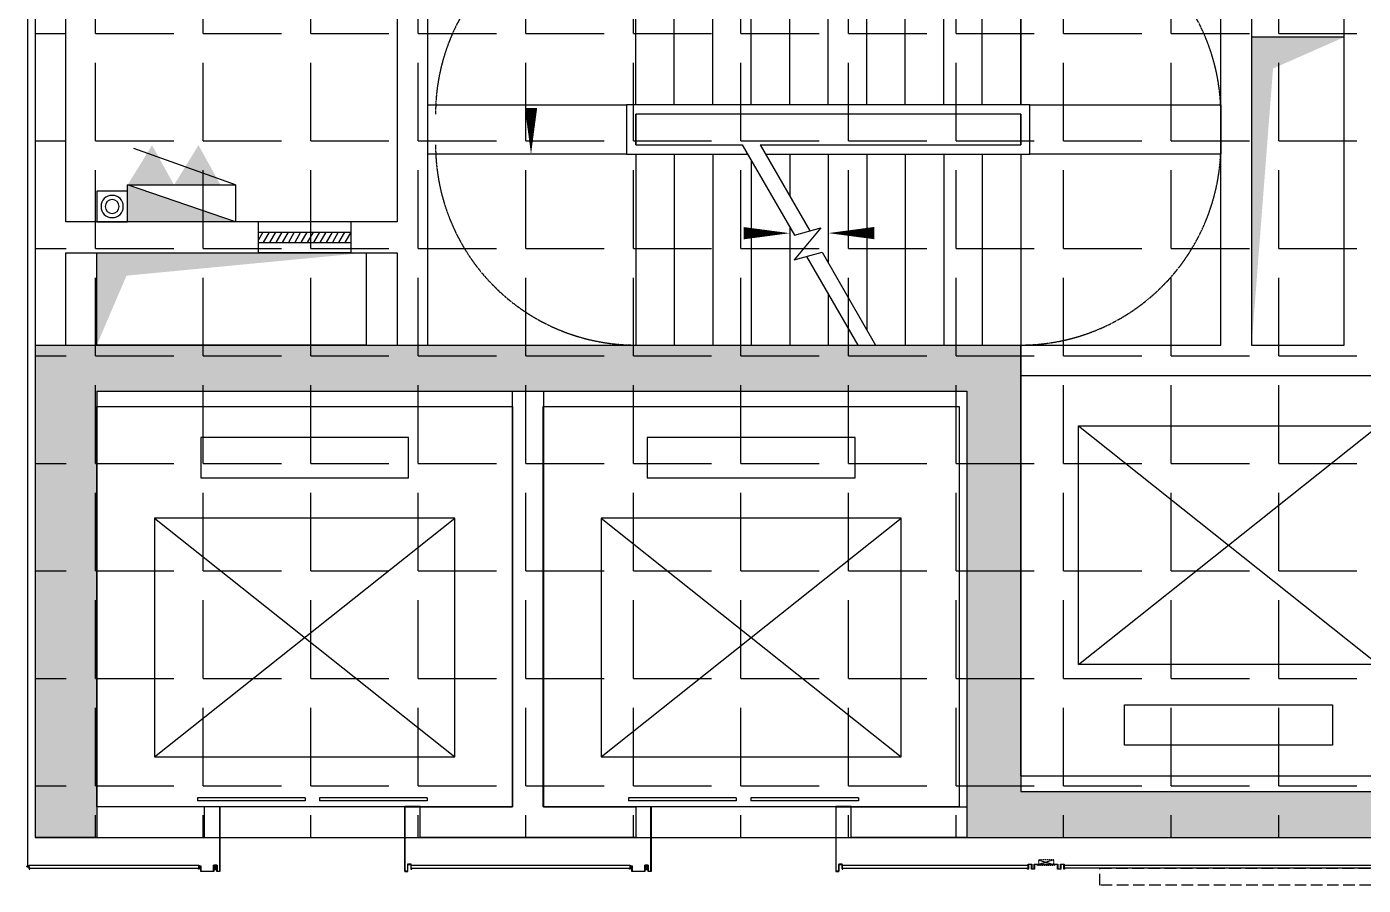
# Model space of a CAD drawing. Extents: x -284868 to 304789, y -137694 to 137894.
# Drawn here: x 134941 to 143621, y -12003 to -6424 of the extents above; entities that cross this region are included whole.
import ezdxf

# ---------------------------------------------------------------- set-up
doc = ezdxf.new("R2010")
doc.units = 0
doc.linetypes.add('DASH', pattern=[0.35, 0.25, -0.1])
doc.layers.get('0').update_dxf_attribs({"linetype": 'CONTINUOUS'})
for name, color, linetype in [('0-墙', 4, 'CONTINUOUS'), ('0-建筑柱体', 251, 'CONTINUOUS'), ('0-消防栓(给排水)', 9, 'CONTINUOUS'), ('0-电梯', 3, 'CONTINUOUS'), ('0-窗', 11, 'CONTINUOUS'), ('0-非设计区域', 251, 'CONTINUOUS'), ('P-完成面', 42, 'CONTINUOUS'), ('P-平面家具', 3, 'CONTINUOUS'), ('P-平面楼梯', 3, 'CONTINUOUS'), ('P-门扇', 6, 'CONTINUOUS')]:
    doc.layers.add(name, color=color, linetype=linetype)

# ---------------------------------------------------------------- blocks, each defined once
blk = doc.blocks.new('213r5467')
for p, q in [((-90909.2, -260063), (-90909.2, -260325.5)), ((-89559.2, -260063), (-90909.2, -260063)), ((-89559.2, -260325.5), (-89559.2, -260063)), ((-90909.2, -260325.5), (-89559.2, -260325.5)), ((-91209.2, -260588), (-91209.2, -262138)), ((-89259.2, -260588), (-91209.2, -260588)), ((-91209.2, -260588), (-89259.2, -262138)), ((-91209.2, -262138), (-89259.2, -260588)), ((-89259.2, -262138), (-89259.2, -260588)), ((-91209.2, -262138), (-89259.2, -262138))]:
    blk.add_line(p, q)
blk.add_lwpolyline([(-88884.2, -262463), (-91584.2, -262463), (-91584.2, -259863), (-88884.2, -259863), (-88884.2, -262463)])
blk = doc.blocks.new('sgASGHHHH')
for points in [[(-108645.8, -911224), (-109045.8, -910924), (-109045.8, -914124), (-108645.8, -914124)], [(-109045.8, -910924), (-108645.8, -911224), (-102995.8, -911224), (-102645.8, -910924)], [(-102645.8, -910924), (-102995.8, -911224), (-102995.8, -914124), (-102645.8, -913824)], [(-102645.8, -913824), (-102995.8, -914124), (-94145.8, -914124), (-94645.8, -913824)]]:
    blk.add_hatch(color=256).paths.add_polyline_path(points)
at = {"color": 4}
for p, q in [((-109045.8, -910924), (-109045.8, -914124)), ((-109045.8, -910924), (-102645.8, -910924)), ((-102645.8, -910924), (-102645.8, -913824)), ((-108645.8, -911224), (-108645.8, -914124)), ((-108645.8, -911224), (-102995.8, -911224)), ((-102995.8, -911224), (-102995.8, -914124)), ((-102645.8, -913824), (-94645.8, -913824)), ((-108645.8, -914124), (-109045.8, -914124)), ((-102995.8, -914124), (-94145.8, -914124))]:
    blk.add_line(p, q, dxfattribs=at)
blk = doc.blocks.new('A$C5B4E3DF6')
for p, q in [((0, 240), (-658.7, 476.9)), ((-700, 0), (-700, 240)), ((0, 0), (-700, 240)), ((-700, 240), (0, 240)), ((0, 240), (0, 0)), ((0, 0), (-700, 0))]:
    blk.add_line(p, q)
for points in [[(-700, 240), (-541.4, 498.1), (-398.1, 240)], [(-398.1, 240), (-239.5, 498.1), (-96.1, 240)], [(-700, 0), (-700, 240), (0, 0)]]:
    blk.add_solid(points)
blk = doc.blocks.new('A$C2E9C7AB1')
blk.add_lwpolyline([(-200, 0), (0, 0), (0, -200), (-200, -200)], close=True)
for radius in [72.3, 45.5]:
    blk.add_circle((-100, -100), radius)
blk = doc.blocks.new('A$C3F6147FC')
blk.add_blockref('A$C5B4E3DF6', (1300, 7700))
at = {"xscale": -1, "rotation": 270}
blk.add_blockref('A$C2E9C7AB1', (600, 7900), dxfattribs=at)
blk = doc.blocks.new('$WINLIB2D$00000039')
at = {"color": 0}
for points in [[(-0.5, 0.5), (-0.5, -0.5)], [(0.5, 0.5), (-0.5, 0.5)], [(0.5, -0.5), (0.5, 0.5)], [(-0.5, 0.167), (0.5, 0.167)], [(-0.384, -0.167), (-0.448, 0.167)], [(-0.316, -0.167), (-0.38, 0.167)], [(-0.248, -0.167), (-0.312, 0.167)], [(-0.18, -0.167), (-0.244, 0.167)], [(-0.112, -0.167), (-0.176, 0.167)], [(-0.044, -0.167), (-0.108, 0.167)], [(0.024, -0.167), (-0.04, 0.167)], [(0.092, -0.167), (0.028, 0.167)], [(0.16, -0.167), (0.096, 0.167)], [(0.228, -0.167), (0.164, 0.167)], [(0.296, -0.167), (0.232, 0.167)], [(0.364, -0.167), (0.3, 0.167)], [(0.432, -0.167), (0.368, 0.167)], [(0.5, -0.167), (0.436, 0.167)], [(-0.452, -0.167), (-0.5, 0.084)], [(-0.5, -0.167), (0.5, -0.167)], [(0.5, -0.5), (-0.5, -0.5)]]:
    blk.add_lwpolyline(points, dxfattribs=at)
blk = doc.blocks.new('$DORLIB2D$00000127')
at = {"color": 0}
for points in [[(-0.5333, 0.7949), (-0.5333, 0.6904)], [(-0.0333, 0.7949), (-0.5333, 0.7949)], [(-0.0333, 0.7949), (-0.0333, 0.6904)], [(0.5333, 0.7949), (0.0333, 0.7949)], [(0.0333, 0.7949), (0.0333, 0.6904)], [(0.5333, 0.7949), (0.5333, 0.6904)], [(-0.0333, 0.6904), (-0.5333, 0.6904)], [(0.5333, 0.6904), (0.0333, 0.6904)], [(0.5, 0.5), (-0.5, 0.5)]]:
    blk.add_lwpolyline(points, dxfattribs=at)
blk = doc.blocks.new('A$C00a7c3ed')
for p, q in [((-3800, -1240), (-3800, 0)), ((-3550, -1240), (-3550, 0)), ((-3300, -1240), (-3300, 0)), ((-3050, -1240), (-3050, 0)), ((-2800, -1240), (-2800, 0)), ((-2550, -1240), (-2550, 0)), ((-2300, -1240), (-2300, 0)), ((-2050, -1240), (-2050, 0)), ((-1800, -1240), (-1800, 0)), ((-1550, -1240), (-1550, 0)), ((-1300, -1240), (-1300, 0)), ((-1300, 0), (-1300, -1240)), ((-3860, -1240), (-3860, -1560)), ((-1240, -1240), (-3860, -1240)), ((-1300, -1300), (-3800, -1300)), ((-3800, -1300), (-3800, -1500)), ((-1300, -1300), (-3800, -1300)), ((-3800, -1500), (-3800, -1300)), ((-1300, -1500), (-1300, -1300)), ((-1300, -1300), (-1300, -1500)), ((-1240, -1560), (-1240, -1240)), ((-3860, -1560), (-3073.4, -1560)), ((-3800, -1500), (-3108, -1500)), ((-3800, -1500), (-3108, -1500)), ((-3800, -1560), (-3800, -2800)), ((-3550, -1560), (-3550, -2800)), ((-3300, -1560), (-3300, -2800)), ((-3108, -1500), (-2769.9, -2085.6)), ((-2992.5, -1500), (-1300, -1500)), ((-2992.5, -1500), (-2669.9, -2058.8)), ((-2992.5, -1500), (-1300, -1500)), ((-2957.9, -1560), (-1240, -1560)), ((-2800, -1560), (-2800, -1833.5)), ((-2550, -1560), (-2550, -2266.5)), ((-2300, -1560), (-2300, -2699.5)), ((-2050, -1560), (-2050, -2800)), ((-1800, -1560), (-1800, -2800)), ((-1550, -1560), (-1550, -2800)), ((-1300, -1560), (-1300, -2800)), ((-1300, -1560), (-1300, -2800)), ((-3050, -1600.5), (-3050, -2800)), ((-2800, -2033.5), (-2800, -2800)), ((-2597.6, -2039.4), (-2770.5, -2245.5)), ((-2769.9, -2085.6), (-2597.6, -2039.4)), ((-2770.5, -2245.5), (-2590.1, -2197.1)), ((-2690.1, -2223.9), (-2357.5, -2800)), ((-2590.1, -2197.1), (-2242, -2800)), ((-2550, -2466.5), (-2550, -2800))]:
    blk.add_line(p, q)
at = {"linetype": 'DASH'}
for points in [[(-3800, 0, 0.414206), (-5100, -1300)], [(-1300, 0, -0.414214), (0, -1300)], [(-3800, -2800, -0.41422), (-5100, -1500)], [(-1300, -2800, 0.414214), (0, -1500)]]:
    blk.add_lwpolyline(points, format="xyb", dxfattribs=at)
for points in [[(-3925, -650, 0, 0, 0), (-604.2, -650, 0, 0, 0), (-604.2, -2072.6, 0, 0, 0), (-2550, -2072.6, 0, 80, 0), (-2250, -2072.6, 0, 0, 0)], [(-4480, -1147.5, 0, 0, 0), (-4480, -1560, 0, 80, 0), (-4480, -1260, 0, 0, 0)], [(-3925, -2073.2, 0, 0, 0), (-2800, -2073.2, 0, 80, 0), (-3100, -2073.2, 0, 0, 0)]]:
    blk.add_lwpolyline(points, format="xyseb")
for points in [[(-5150, -1240), (-3860, -1240), (-3860, -1560), (-5150, -1560)], [(-1240, -1240), (0, -1240), (0, -1560), (-1240, -1560)]]:
    blk.add_lwpolyline(points, close=True)
blk = doc.blocks.new('A$C7A304ED9')
at = {"linetype": 'DASH', "ltscale": 0.1}
for p, q in [((-50, 28.5), (50, -1.5)), ((50, 28.5), (-50, -1.5))]:
    blk.add_line(p, q, dxfattribs=at)
blk.add_lwpolyline([(120, -26.5), (120, -31.5), (115, -31.5), (115, -1.5), (95, -1.5), (95, -31.5), (75, -31.5), (75, -1.5), (-75, -1.5), (-75, -31.5), (-95, -31.5), (-95, -1.5), (-115, -1.5), (-115, -31.5), (-120, -31.5), (-120, -26.5), (-118.5, -26.5), (-118.5, -30), (-116.5, -30), (-116.5, 0), (-93.5, 0), (-93.5, -30), (-76.5, -30), (-76.5, 0), (76.5, 0), (76.5, -30), (93.5, -30), (93.5, 0), (116.5, 0), (116.5, -30), (118.5, -30), (118.5, -26.5), (120, -26.5)])
for points in [[(-50, -1.5), (50, -1.5), (50, 28.5), (-50, 28.5)], [(-60, -6.5), (60, -6.5), (60, -1.5), (-60, -1.5)]]:
    blk.add_lwpolyline(points, close=True, dxfattribs=at)
blk = doc.blocks.new('A$C6C5C068E')
h = blk.add_hatch()
h.set_pattern_fill('ANSI32', color=256, scale=0.2, style=0)
h.set_pattern_definition([(45, (506565838.6591, 131390591.2148), (-1.3470384181604, 1.3470384181604), []), (45, (506565839.5572, 131390591.2148), (-1.3470384181604, 1.3470384181604), [])])
h.paths.add_polyline_path([(11.2, 11.2), (-3.8, 11.2), (-3.8, 13.8), (0, 13.8), (0, 15), (-5, 15), (-5, 10), (10, 10), (10, -5), (15, -5), (15, 0), (13.8, 0), (13.8, -3.8), (11.2, -3.8)])
blk.add_lwpolyline([(11.2, 11.2), (-3.8, 11.2), (-3.8, 13.8), (0, 13.8), (0, 15), (-5, 15), (-5, 10), (10, 10), (10, -5), (15, -5), (15, 0), (13.8, 0), (13.8, -3.8), (11.2, -3.8)], close=True)
blk = doc.blocks.new('A$C611527F21')
h = blk.add_hatch(color=7)
h.dxf.hatch_style = 1
h.set_gradient(color1=(255, 255, 255), color2=(255, 255, 0), tint=1, name='CYLINDER')
h.paths.add_polyline_path([(1340, -405), (1340, -380), (1320, -380), (1320, -406), (1325, -410), (1335, -410)])
for points in [[(60, -375), (60, -405), (55, -405), (55, -400), (56.5, -400), (56.5, -403.5), (58.5, -403.5), (58.5, -373.5), (81.5, -373.5), (81.5, -418.5), (98.5, -418.5), (98.5, 0), (0, 0), (0, 1.5), (100, 1.5), (100, -420), (80, -420), (80, -375), (60, -375)], [(1438.5, -400), (1438.5, -403.5), (1436.5, -403.5), (1436.5, -383.5), (1423.5, -383.5), (1423.5, -418.5), (1341.5, -418.5), (1341.5, -378.5), (1318.5, -378.5), (1318.5, -418.5), (1301.5, -418.5), (1301.5, 0), (1400, 0), (1400, 1.5), (1300, 1.5), (1300, -420), (1320, -420), (1320, -380), (1340, -380), (1340, -420), (1425, -420), (1425, -385), (1435, -385), (1435, -405), (1440, -405), (1440, -400), (1438.5, -400)]]:
    blk.add_lwpolyline(points)
blk.add_lwpolyline([(1340, -405), (1340, -380), (1320, -380), (1320, -406), (1325, -410), (1335, -410)], close=True)

msp = doc.modelspace()

# ---------------------------------------------------------------- hatches: boundary and pattern name
at = {"layer": '0-非设计区域', "ltscale": 3}
h = msp.add_hatch(dxfattribs=at)
h.set_pattern_fill('ANGLE', color=256, scale=100)
h.set_pattern_definition([(0, (-204082.86, 452446.1), (0, 698.5), [508, -190.5]), (90, (-204082.86, 452446.1), (-698.5, 4e-14), [508, -190.5])])
h.paths.add_polyline_path([(134996.5, -11692.7), (149896.5, -11692.7), (149896.5, 6107.3), (134996.5, 6107.3)])

# ---------------------------------------------------------------- linework, layer by layer
at = {"layer": '0-墙'}
for points in [[(144096.5, -8692.7), (141396.5, -8692.7), (141396.5, -8492.7), (142696.5, -8492.7), (142696.5, -5692.7), (138896.5, -5692.7), (138896.5, -4842.7), (139096.5, -4842.7), (139096.5, -5492.7), (141196.5, -5492.7), (141196.5, -4842.7), (141396.5, -4842.7), (141396.5, -5492.7), (143496.5, -5492.7), (143496.5, -4842.7), (141396.5, -4842.7), (141396.5, -4642.7), (144096.5, -4642.7)], [(135196.5, -7692.7), (135196.5, -6342.7), (134996.5, -6342.7), (134996.5, -8492.7), (135196.5, -8492.7), (135196.5, -7892.7), (137346.5, -7892.7), (137346.5, -8492.7), (137546.5, -8492.7), (137546.5, -6342.7), (137346.5, -6342.7), (137346.5, -7692.7), (135196.5, -7692.7)], [(138296.5, -11492.7), (138896.5, -11492.7), (138896.5, -11692.7), (137496.5, -11692.7), (137496.5, -11492.7), (138096.5, -11492.7), (138096.5, -8792.7), (138296.5, -8792.7), (138296.5, -11492.7)]]:
    msp.add_lwpolyline(points, dxfattribs=at)
for points in [[(142896.5, -5692.7), (142896.5, -8492.7), (143496.5, -8492.7), (143496.5, -5692.7)], [(135396.5, -11692.7), (136096.5, -11692.7), (136096.5, -11492.7), (135396.5, -11492.7)], [(141046.5, -11692.7), (140296.5, -11692.7), (140296.5, -11492.7), (141046.5, -11492.7)]]:
    msp.add_lwpolyline(points, close=True, dxfattribs=at)
at = {"layer": '0-墙', "color": 251}
for points in [[(142896.5, -8492.7), (143496.5, -8492.7), (143496.5, -6492.7), (142896.5, -6492.7)], [(135396.5, -7892.7), (137146.5, -7892.7), (137146.5, -8492.7), (135396.5, -8492.7)]]:
    msp.add_lwpolyline(points, close=True, dxfattribs=at)
for points in [[(142896.5, -8492.7), (142896.5, -6492.7), (143035.5, -6695.8), (143496.5, -6492.7)], [(135396.5, -8492.7), (135396.5, -7892.7), (135589.4, -8041.9), (137146.5, -7892.7)]]:
    msp.add_solid(points, dxfattribs=at)
at = {"layer": '0-非设计区域', "ltscale": 3}
msp.add_lwpolyline([(134996.5, -11692.7), (149896.5, -11692.7), (149896.5, 6107.3), (134996.5, 6107.3)], close=True, dxfattribs=at)
at = {"layer": 'P-完成面'}
for points in [[(134946.5, -6317.7), (134946.5, -11881.5)], [(134957.7, -11892.7), (134957.7, -11872.7), (136060, -11872.7), (136060, -11892.7)], [(134957.7, -11892.7), (136060, -11892.7), (136060, -11886.7)], [(137438, -11892.7), (137438, -11872.7), (138860, -11872.7), (138860, -11892.7)], [(137438, -11892.7), (138860, -11892.7), (138860, -11886.7)], [(140238, -11892.7), (140238, -11872.7), (141445, -11872.7), (141445, -11892.7)], [(140238, -11892.7), (141445, -11892.7), (141445, -11886.7)], [(141678, -11892.7), (141678, -11872.7), (144085, -11872.7), (144085, -11892.7)], [(144085, -11892.7), (141678, -11892.7)]]:
    msp.add_lwpolyline(points, dxfattribs=at)
at = {"layer": 'P-平面家具', "linetype": 'DASH', "ltscale": 300}
msp.add_lwpolyline([(141911.5, -11892.7), (148711.5, -11892.7), (148711.5, -12002.8), (141911.5, -12002.8)], close=True, dxfattribs=at)

# ---------------------------------------------------------------- block references
at = {"layer": '0-建筑柱体'}
msp.add_blockref('sgASGHHHH', (244042.3, 902431.3), dxfattribs=at)
at = {"layer": '0-消防栓(给排水)', "color": 0}
msp.add_blockref('A$C3F6147FC', (134996.5, -15392.7), dxfattribs=at)
at = {"layer": '0-电梯', "xscale": -1, "rotation": 180}
msp.add_blockref('213r5467', (232980.6, -271155.7), dxfattribs=at)
at = {"layer": '0-电梯'}
for p in [(226980.6, 250970.4), (229880.6, 250970.4)]:
    msp.add_blockref('213r5467', p, dxfattribs=at)
at = {"layer": '0-窗', "xscale": 600, "yscale": -200, "zscale": 600, "rotation": 2.36222826168e-05}
msp.add_blockref('$WINLIB2D$00000039', (136746.5, -7792.7), dxfattribs=at)
at = {"layer": 'P-完成面', "xscale": -1}
for p in [(137496.5, -11492.7), (140296.5, -11492.7)]:
    msp.add_blockref('A$C611527F21', p, dxfattribs=at)
at = {"layer": 'P-完成面'}
for name, p in [('A$C6C5C068E', (134946.5, -11892.7)), ('A$C7A304ED9', (141561.5, -11866.2))]:
    msp.add_blockref(name, p, dxfattribs=at)
at = {"layer": 'P-平面楼梯', "ltscale": 3}
msp.add_blockref('A$C00a7c3ed', (142696.5, -5692.7), dxfattribs=at)
at = {"layer": 'P-门扇', "xscale": 1400, "yscale": 200, "zscale": 1400}
for p in [(136796.5, -11592.7), (139596.5, -11592.7)]:
    msp.add_blockref('$DORLIB2D$00000127', p, dxfattribs=at)

doc.saveas('drawing.dxf')
